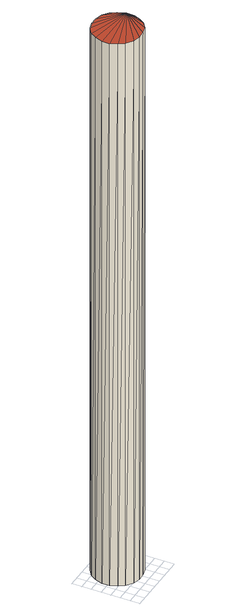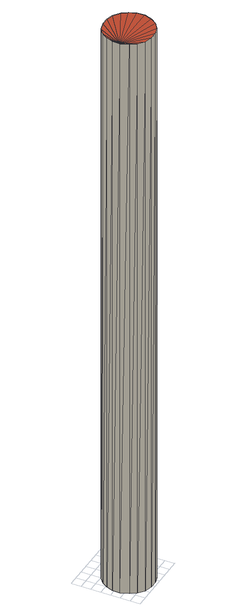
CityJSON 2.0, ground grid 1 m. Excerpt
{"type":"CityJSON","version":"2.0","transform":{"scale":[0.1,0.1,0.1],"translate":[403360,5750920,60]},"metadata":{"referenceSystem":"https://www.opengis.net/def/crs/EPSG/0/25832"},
"CityObjects":{
"building1":{"type":"Building","attributes":{"Geometrietyp2DReferenz":"1000","Gemeindeschluessel":"05515000","function":"51002_1251","roofType":"9999","measuredHeight":61.34},"geometry":[{"type":"Solid","lod":"2","boundaries":[[[[0,1,2]],[[3,4,5]],[[4,0,5]],[[6,7,3]],[[7,4,3]],[[8,9,6]],[[9,7,6]],[[10,11,8]],[[11,9,8]],[[12,13,10]],[[13,11,10]],[[14,15,12]],[[15,13,12]],[[16,17,14]],[[17,15,14]],[[18,19,16]],[[19,17,16]],[[20,21,18]],[[21,19,18]],[[22,23,20]],[[23,21,20]],[[24,25,22]],[[25,23,22]],[[26,27,24]],[[27,25,24]],[[28,29,26]],[[29,27,26]],[[30,31,28]],[[31,29,28]],[[32,33,30]],[[33,31,30]],[[34,35,32]],[[35,33,32]],[[36,37,34]],[[37,35,34]],[[38,39,36]],[[39,37,36]],[[2,1,38]],[[1,39,38]],[[5,0,2]],[[39,1,37]],[[1,0,37]],[[0,4,37]],[[4,7,37]],[[7,9,37]],[[9,11,37]],[[11,13,37]],[[13,15,37]],[[15,17,37]],[[17,19,37]],[[19,21,37]],[[21,23,37]],[[23,25,37]],[[25,27,37]],[[27,29,37]],[[29,31,37]],[[31,33,37]],[[33,35,37]],[[2,38,5]],[[38,36,5]],[[36,34,5]],[[34,32,5]],[[32,30,5]],[[30,28,5]],[[28,26,5]],[[26,24,5]],[[24,22,5]],[[22,20,5]],[[20,18,5]],[[18,16,5]],[[16,14,5]],[[14,12,5]],[[12,10,5]],[[10,8,5]],[[8,6,5]],[[6,3,5]]]],"semantics":{"surfaces":[{"type":"WallSurface"},{"type":"GroundSurface"},{"type":"RoofSurface"}],"values":[[0,0,0,0,0,0,0,0,0,0,0,0,0,0,0,0,0,0,0,0,0,0,0,0,0,0,0,0,0,0,0,0,0,0,0,0,0,0,0,0,1,1,1,1,1,1,1,1,1,1,1,1,1,1,1,1,1,1,2,2,2,2,2,2,2,2,2,2,2,2,2,2,2,2,2,2]]}}]}
},
"vertices":[
[53,36,1],[50,44,1],[50,44,614],[53,28,614],[53,28,1],[53,36,614],[50,21,614],[50,21,1],[46,15,614],[46,15,1],[40,10,614],[40,10,1],[32,8,614],[32,8,1],[24,8,614],[24,8,1],[17,10,614],[17,10,1],[10,15,614],[10,15,1],[6,21,614],[6,21,1],[3,28,614],[3,28,1],[3,36,614],[3,36,1],[6,44,614],[6,44,1],[10,50,614],[10,50,1],[17,55,614],[17,55,1],[24,57,614],[24,57,1],[32,57,614],[32,57,1],[40,55,614],[40,55,1],[46,50,614],[46,50,1]
]}
